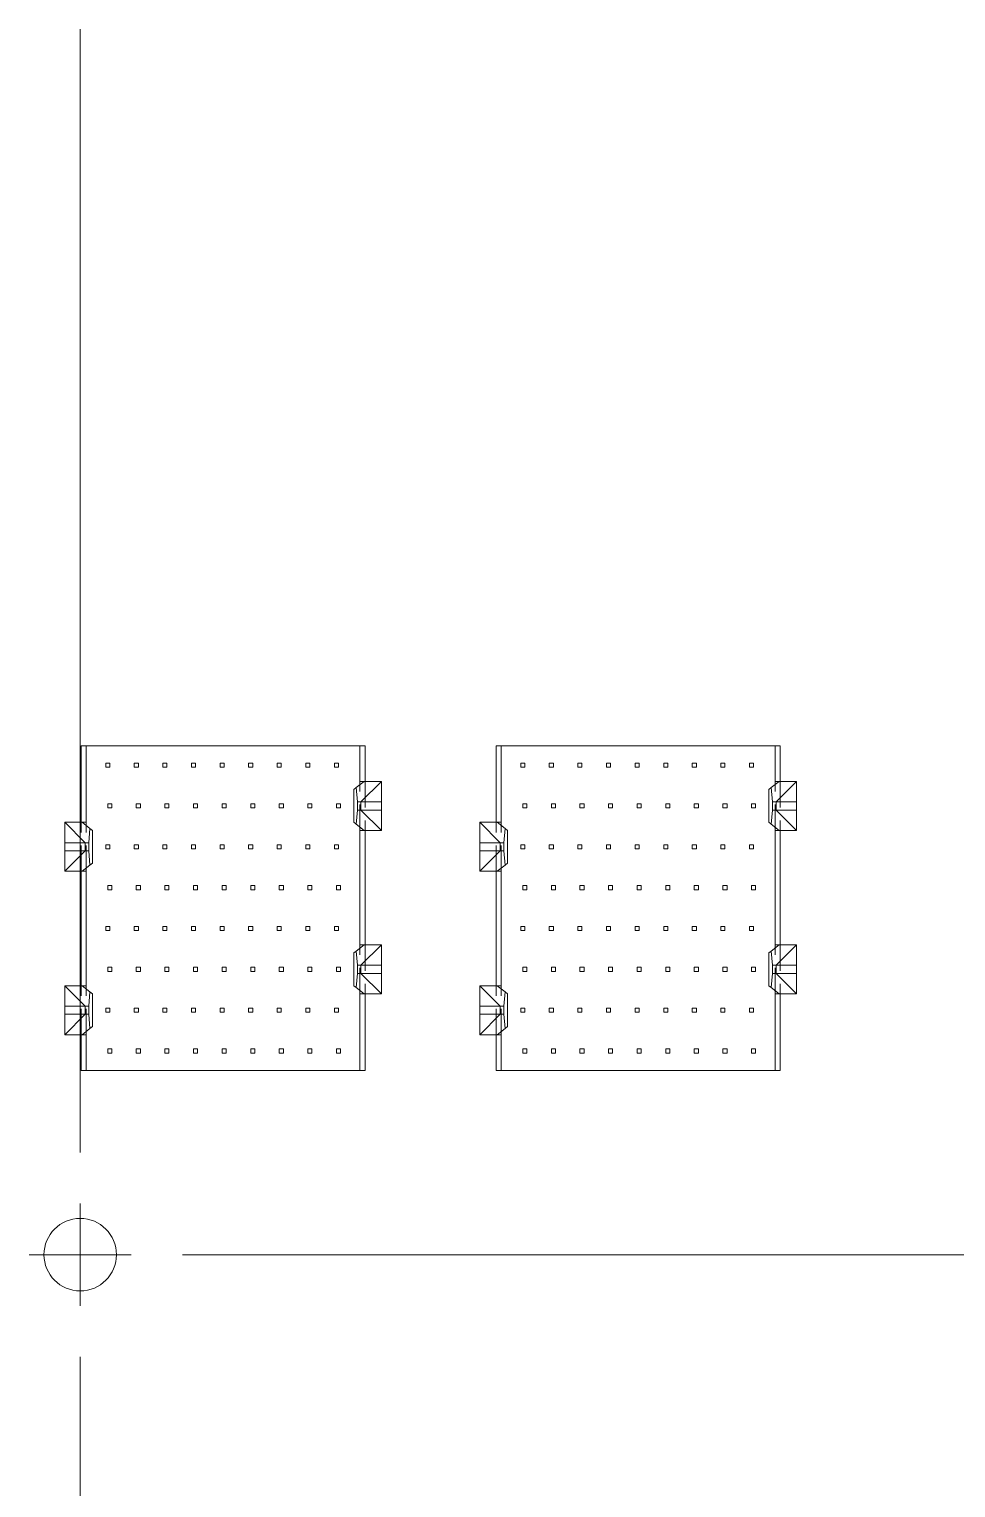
# Model space of a CAD drawing. Header units: millimetres. Extents: x -17 to 589, y 5 to 415.
# Drawn here: x 394.8 to 440.2, y 218 to 289.4 of the extents above; entities that cross this region are included whole.
import ezdxf

# ---------------------------------------------------------------- set-up
doc = ezdxf.new("R2010")
doc.units = ezdxf.units.MM
doc.linetypes.add('HIDDEN', pattern=[1.905, 1.27, -0.635])

# ---------------------------------------------------------------- blocks, each defined once
blk = doc.blocks.new('SW_CENTERMARKSYMBOL_1')
at = {"color": 0, "linetype": 'Continuous', "lineweight": 0}
for p, q in [((209.54, 125), (209.54, 70)), ((209.54, 65), (209.54, 67.5)), ((209.54, 65), (207.04, 65)), ((209.54, 65), (209.54, 62.5)), ((209.54, 65), (212.04, 65)), ((309.31, 65), (214.54, 65)), ((209.54, 60), (209.54, 5))]:
    blk.add_line(p, q, dxfattribs=at)
blk = doc.blocks.new('d')
at = {"color": 5, "lineweight": 15}
blk.add_circle((1006.459, 183.982), 1.775, dxfattribs=at)
at = {"color": 5, "lineweight": 0}
blk.add_blockref('SW_CENTERMARKSYMBOL_1', (796.919, 118.982), dxfattribs=at)

msp = doc.modelspace()

# ---------------------------------------------------------------- linework, layer by layer
at = {"color": 7, "linetype": 'Continuous', "lineweight": 15}
for p, q in [((397.3619, 254.3639), (397.3619, 250.6139)), ((397.6119, 254.3639), (397.3619, 254.3639)), ((397.6119, 254.3639), (397.6119, 250.6139)), ((411.0119, 254.3639), (397.6119, 254.3639)), ((411.0119, 252.6139), (411.0119, 254.3639)), ((411.2619, 254.3639), (411.0119, 254.3639)), ((411.2619, 254.3639), (411.2619, 252.6139)), ((417.6819, 254.3639), (417.6819, 250.6139)), ((417.9319, 254.3639), (417.6819, 254.3639)), ((417.9319, 254.3639), (417.9319, 250.6139)), ((431.3319, 254.3639), (417.9319, 254.3639)), ((431.3319, 252.6139), (431.3319, 254.3639)), ((431.5819, 254.3639), (431.3319, 254.3639)), ((431.5819, 254.3639), (431.5819, 252.6139)), ((410.7119, 252.2139), (410.8311, 252.3092)), ((410.7119, 250.6139), (410.7119, 252.2139)), ((411.2119, 252.6139), (410.8311, 252.3092)), ((410.8311, 252.3092), (410.8919, 251.6139)), ((411.0119, 252.6139), (411.2119, 252.6139)), ((412.0619, 252.6139), (411.0619, 251.6139)), ((411.2119, 252.6139), (412.0619, 252.6139)), ((412.0619, 252.6139), (412.0619, 251.6139)), ((431.0319, 252.2139), (431.1511, 252.3092)), ((431.0319, 250.6139), (431.0319, 252.2139)), ((431.5319, 252.6139), (431.1511, 252.3092)), ((431.1511, 252.3092), (431.2119, 251.6139)), ((431.3319, 252.6139), (431.5319, 252.6139)), ((432.3819, 252.6139), (431.3819, 251.6139)), ((431.5319, 252.6139), (432.3819, 252.6139)), ((432.3819, 252.6139), (432.3819, 251.6139)), ((410.8919, 251.6139), (410.8919, 251.2139)), ((411.0619, 251.6139), (410.8919, 251.6139)), ((411.0619, 251.2139), (411.0619, 251.6139)), ((412.0619, 251.6139), (411.0619, 251.6139)), ((412.0619, 251.6139), (412.0619, 251.2139)), ((431.2119, 251.6139), (431.2119, 251.2139)), ((431.3819, 251.6139), (431.2119, 251.6139)), ((431.3819, 251.2139), (431.3819, 251.6139)), ((432.3819, 251.6139), (431.3819, 251.6139)), ((432.3819, 251.6139), (432.3819, 251.2139)), ((410.8919, 251.2139), (410.8311, 250.5186)), ((410.8919, 251.2139), (411.0619, 251.2139)), ((411.0619, 251.2139), (412.0619, 250.2139)), ((411.0619, 251.2139), (412.0619, 251.2139)), ((412.0619, 251.2139), (412.0619, 250.2139)), ((431.2119, 251.2139), (431.1511, 250.5186)), ((431.2119, 251.2139), (431.3819, 251.2139)), ((431.3819, 251.2139), (432.3819, 250.2139)), ((431.3819, 251.2139), (432.3819, 251.2139)), ((432.3819, 251.2139), (432.3819, 250.2139)), ((397.5619, 249.6139), (396.5619, 250.6139)), ((396.5619, 249.6139), (396.5619, 250.6139)), ((396.5619, 250.6139), (397.4119, 250.6139)), ((397.7928, 250.3092), (397.4119, 250.6139)), ((397.4119, 250.6139), (397.6119, 250.6139)), ((397.7319, 249.6139), (397.7928, 250.3092)), ((397.7928, 250.3092), (397.9119, 250.2139)), ((397.9119, 250.2139), (397.9119, 248.6139)), ((410.8311, 250.5186), (410.7119, 250.6139)), ((410.8311, 250.5186), (411.2119, 250.2139)), ((411.0119, 244.6139), (411.0119, 250.2139)), ((411.2119, 250.2139), (411.0119, 250.2139)), ((412.0619, 250.2139), (411.2119, 250.2139)), ((411.2619, 250.2139), (411.2619, 244.6139)), ((417.8819, 249.6139), (416.8819, 250.6139)), ((416.8819, 249.6139), (416.8819, 250.6139)), ((416.8819, 250.6139), (417.7319, 250.6139)), ((418.1128, 250.3092), (417.7319, 250.6139)), ((417.7319, 250.6139), (417.9319, 250.6139)), ((418.0519, 249.6139), (418.1128, 250.3092)), ((418.1128, 250.3092), (418.2319, 250.2139)), ((418.2319, 250.2139), (418.2319, 248.6139)), ((431.1511, 250.5186), (431.0319, 250.6139)), ((431.1511, 250.5186), (431.5319, 250.2139)), ((431.3319, 244.6139), (431.3319, 250.2139)), ((431.5319, 250.2139), (431.3319, 250.2139)), ((432.3819, 250.2139), (431.5319, 250.2139)), ((431.5819, 250.2139), (431.5819, 244.6139)), ((396.5619, 249.2139), (396.5619, 249.6139)), ((397.5619, 249.6139), (396.5619, 249.6139)), ((397.7319, 249.6139), (397.5619, 249.6139)), ((397.5619, 249.6139), (397.5619, 249.2139)), ((397.7319, 249.2139), (397.7319, 249.6139)), ((416.8819, 249.2139), (416.8819, 249.6139)), ((417.8819, 249.6139), (416.8819, 249.6139)), ((417.8819, 249.6139), (417.8819, 249.2139)), ((418.0519, 249.6139), (417.8819, 249.6139)), ((418.0519, 249.2139), (418.0519, 249.6139)), ((396.5619, 248.2139), (397.5619, 249.2139)), ((396.5619, 249.2139), (397.5619, 249.2139)), ((396.5619, 248.2139), (396.5619, 249.2139)), ((397.5619, 249.2139), (397.7319, 249.2139)), ((397.7928, 248.5186), (397.7319, 249.2139)), ((397.9119, 248.6139), (397.7928, 248.5186)), ((416.8819, 248.2139), (416.8819, 249.2139)), ((416.8819, 248.2139), (417.8819, 249.2139)), ((416.8819, 249.2139), (417.8819, 249.2139)), ((417.8819, 249.2139), (418.0519, 249.2139)), ((418.1128, 248.5186), (418.0519, 249.2139)), ((418.2319, 248.6139), (418.1128, 248.5186)), ((397.4119, 248.2139), (396.5619, 248.2139)), ((397.3619, 242.6139), (397.3619, 248.2139)), ((397.7928, 248.5186), (397.4119, 248.2139)), ((397.6119, 248.2139), (397.4119, 248.2139)), ((397.6119, 248.2139), (397.6119, 242.6139)), ((417.7319, 248.2139), (416.8819, 248.2139)), ((417.6819, 242.6139), (417.6819, 248.2139)), ((418.1128, 248.5186), (417.7319, 248.2139)), ((417.9319, 248.2139), (417.7319, 248.2139)), ((417.9319, 248.2139), (417.9319, 242.6139)), ((410.7119, 244.2139), (410.8311, 244.3092)), ((411.2119, 244.6139), (410.8311, 244.3092)), ((410.8311, 244.3092), (410.8919, 243.6139)), ((411.0119, 244.6139), (411.2119, 244.6139)), ((412.0619, 244.6139), (411.0619, 243.6139)), ((411.2119, 244.6139), (412.0619, 244.6139)), ((412.0619, 244.6139), (412.0619, 243.6139)), ((431.0319, 244.2139), (431.1511, 244.3092)), ((431.5319, 244.6139), (431.1511, 244.3092)), ((431.1511, 244.3092), (431.2119, 243.6139)), ((431.3319, 244.6139), (431.5319, 244.6139)), ((432.3819, 244.6139), (431.3819, 243.6139)), ((431.5319, 244.6139), (432.3819, 244.6139)), ((432.3819, 244.6139), (432.3819, 243.6139)), ((410.7119, 242.6139), (410.7119, 244.2139)), ((410.8919, 243.6139), (410.8919, 243.2139)), ((411.0619, 243.6139), (410.8919, 243.6139)), ((411.0619, 243.2139), (411.0619, 243.6139)), ((412.0619, 243.6139), (411.0619, 243.6139)), ((412.0619, 243.6139), (412.0619, 243.2139)), ((431.0319, 242.6139), (431.0319, 244.2139)), ((431.3819, 243.6139), (431.2119, 243.6139)), ((431.2119, 243.6139), (431.2119, 243.2139)), ((431.3819, 243.2139), (431.3819, 243.6139)), ((432.3819, 243.6139), (431.3819, 243.6139)), ((432.3819, 243.6139), (432.3819, 243.2139)), ((410.8919, 243.2139), (410.8311, 242.5186)), ((410.8919, 243.2139), (411.0619, 243.2139)), ((411.0619, 243.2139), (412.0619, 243.2139)), ((411.0619, 243.2139), (412.0619, 242.2139)), ((412.0619, 243.2139), (412.0619, 242.2139)), ((431.2119, 243.2139), (431.1511, 242.5186)), ((431.2119, 243.2139), (431.3819, 243.2139)), ((431.3819, 243.2139), (432.3819, 243.2139)), ((431.3819, 243.2139), (432.3819, 242.2139)), ((432.3819, 243.2139), (432.3819, 242.2139)), ((396.5619, 242.6139), (397.4119, 242.6139)), ((397.5619, 241.6139), (396.5619, 242.6139)), ((396.5619, 241.6139), (396.5619, 242.6139)), ((397.4119, 242.6139), (397.7928, 242.3092)), ((397.4119, 242.6139), (397.6119, 242.6139)), ((397.7319, 241.6139), (397.7928, 242.3092)), ((397.7928, 242.3092), (397.9119, 242.2139)), ((397.9119, 242.2139), (397.9119, 240.6139)), ((410.8311, 242.5186), (410.7119, 242.6139)), ((411.2119, 242.2139), (410.8311, 242.5186)), ((411.0119, 238.4639), (411.0119, 242.2139)), ((411.2119, 242.2139), (411.0119, 242.2139)), ((412.0619, 242.2139), (411.2119, 242.2139)), ((411.2619, 242.2139), (411.2619, 238.4639)), ((416.8819, 242.6139), (417.7319, 242.6139)), ((417.8819, 241.6139), (416.8819, 242.6139)), ((416.8819, 241.6139), (416.8819, 242.6139)), ((417.7319, 242.6139), (418.1128, 242.3092)), ((417.7319, 242.6139), (417.9319, 242.6139)), ((418.0519, 241.6139), (418.1128, 242.3092)), ((418.1128, 242.3092), (418.2319, 242.2139)), ((418.2319, 242.2139), (418.2319, 240.6139)), ((431.1511, 242.5186), (431.0319, 242.6139)), ((431.5319, 242.2139), (431.1511, 242.5186)), ((431.3319, 238.4639), (431.3319, 242.2139)), ((431.5319, 242.2139), (431.3319, 242.2139)), ((432.3819, 242.2139), (431.5319, 242.2139)), ((431.5819, 242.2139), (431.5819, 238.4639)), ((396.5619, 241.2139), (396.5619, 241.6139)), ((397.5619, 241.6139), (396.5619, 241.6139)), ((397.7319, 241.6139), (397.5619, 241.6139)), ((397.5619, 241.6139), (397.5619, 241.2139)), ((397.7319, 241.2139), (397.7319, 241.6139)), ((416.8819, 241.2139), (416.8819, 241.6139)), ((417.8819, 241.6139), (416.8819, 241.6139)), ((418.0519, 241.6139), (417.8819, 241.6139)), ((417.8819, 241.6139), (417.8819, 241.2139)), ((418.0519, 241.2139), (418.0519, 241.6139)), ((396.5619, 240.2139), (397.5619, 241.2139)), ((396.5619, 241.2139), (397.5619, 241.2139)), ((396.5619, 240.2139), (396.5619, 241.2139)), ((397.5619, 241.2139), (397.7319, 241.2139)), ((397.7928, 240.5186), (397.7319, 241.2139)), ((416.8819, 240.2139), (417.8819, 241.2139)), ((416.8819, 241.2139), (417.8819, 241.2139)), ((416.8819, 240.2139), (416.8819, 241.2139)), ((417.8819, 241.2139), (418.0519, 241.2139)), ((418.1128, 240.5186), (418.0519, 241.2139)), ((397.4119, 240.2139), (396.5619, 240.2139)), ((397.3619, 238.4639), (397.3619, 240.2139)), ((397.4119, 240.2139), (397.7928, 240.5186)), ((397.6119, 240.2139), (397.4119, 240.2139)), ((397.6119, 240.2139), (397.6119, 238.4639)), ((397.9119, 240.6139), (397.7928, 240.5186)), ((417.7319, 240.2139), (416.8819, 240.2139)), ((417.6819, 238.4639), (417.6819, 240.2139)), ((417.7319, 240.2139), (418.1128, 240.5186)), ((417.9319, 240.2139), (417.7319, 240.2139)), ((417.9319, 240.2139), (417.9319, 238.4639)), ((418.2319, 240.6139), (418.1128, 240.5186)), ((397.3619, 238.4639), (397.6119, 238.4639)), ((397.6119, 238.4639), (411.0119, 238.4639)), ((411.2619, 238.4639), (411.0119, 238.4639)), ((417.6819, 238.4639), (417.9319, 238.4639)), ((417.9319, 238.4639), (431.3319, 238.4639)), ((431.5819, 238.4639), (431.3319, 238.4639))]:
    msp.add_line(p, q, dxfattribs=at)
at = {"color": 7, "linetype": 'HIDDEN', "lineweight": 0}
for p, q in [((398.5619, 253.5139), (398.7619, 253.5139)), ((398.5619, 253.5139), (398.5619, 253.3139)), ((398.7619, 253.3139), (398.5619, 253.3139)), ((398.7619, 253.5139), (398.7619, 253.3139)), ((399.9619, 253.5139), (400.1619, 253.5139)), ((399.9619, 253.5139), (399.9619, 253.3139)), ((400.1619, 253.3139), (399.9619, 253.3139)), ((400.1619, 253.5139), (400.1619, 253.3139)), ((401.3619, 253.5139), (401.5619, 253.5139)), ((401.3619, 253.5139), (401.3619, 253.3139)), ((401.5619, 253.3139), (401.3619, 253.3139)), ((401.5619, 253.5139), (401.5619, 253.3139)), ((402.7619, 253.5139), (402.9619, 253.5139)), ((402.7619, 253.5139), (402.7619, 253.3139)), ((402.9619, 253.3139), (402.7619, 253.3139)), ((402.9619, 253.5139), (402.9619, 253.3139)), ((404.1619, 253.5139), (404.3619, 253.5139)), ((404.1619, 253.5139), (404.1619, 253.3139)), ((404.3619, 253.3139), (404.1619, 253.3139)), ((404.3619, 253.5139), (404.3619, 253.3139)), ((405.5619, 253.5139), (405.5619, 253.3139)), ((405.5619, 253.5139), (405.7619, 253.5139)), ((405.7619, 253.3139), (405.5619, 253.3139)), ((405.7619, 253.5139), (405.7619, 253.3139)), ((406.9619, 253.5139), (407.1619, 253.5139)), ((406.9619, 253.5139), (406.9619, 253.3139)), ((407.1619, 253.3139), (406.9619, 253.3139)), ((407.1619, 253.5139), (407.1619, 253.3139)), ((408.3619, 253.5139), (408.5619, 253.5139)), ((408.3619, 253.5139), (408.3619, 253.3139)), ((408.5619, 253.3139), (408.3619, 253.3139)), ((408.5619, 253.5139), (408.5619, 253.3139)), ((409.7619, 253.5139), (409.9619, 253.5139)), ((409.7619, 253.5139), (409.7619, 253.3139)), ((409.9619, 253.3139), (409.7619, 253.3139)), ((409.9619, 253.5139), (409.9619, 253.3139)), ((418.8819, 253.5139), (418.8819, 253.3139)), ((418.8819, 253.5139), (419.0819, 253.5139)), ((419.0819, 253.3139), (418.8819, 253.3139)), ((419.0819, 253.5139), (419.0819, 253.3139)), ((420.2819, 253.5139), (420.2819, 253.3139)), ((420.2819, 253.5139), (420.4819, 253.5139)), ((420.4819, 253.3139), (420.2819, 253.3139)), ((420.4819, 253.5139), (420.4819, 253.3139)), ((421.6819, 253.5139), (421.8819, 253.5139)), ((421.6819, 253.5139), (421.6819, 253.3139)), ((421.8819, 253.3139), (421.6819, 253.3139)), ((421.8819, 253.5139), (421.8819, 253.3139)), ((423.0819, 253.5139), (423.0819, 253.3139)), ((423.0819, 253.5139), (423.2819, 253.5139)), ((423.2819, 253.3139), (423.0819, 253.3139)), ((423.2819, 253.5139), (423.2819, 253.3139)), ((424.4819, 253.5139), (424.4819, 253.3139)), ((424.4819, 253.5139), (424.6819, 253.5139)), ((424.6819, 253.3139), (424.4819, 253.3139)), ((424.6819, 253.5139), (424.6819, 253.3139)), ((425.8819, 253.5139), (426.0819, 253.5139)), ((425.8819, 253.5139), (425.8819, 253.3139)), ((426.0819, 253.3139), (425.8819, 253.3139)), ((426.0819, 253.5139), (426.0819, 253.3139)), ((427.2819, 253.5139), (427.4819, 253.5139)), ((427.2819, 253.5139), (427.2819, 253.3139)), ((427.4819, 253.3139), (427.2819, 253.3139)), ((427.4819, 253.5139), (427.4819, 253.3139)), ((428.6819, 253.5139), (428.6819, 253.3139)), ((428.6819, 253.5139), (428.8819, 253.5139)), ((428.8819, 253.3139), (428.6819, 253.3139)), ((428.8819, 253.5139), (428.8819, 253.3139)), ((430.0819, 253.5139), (430.2819, 253.5139)), ((430.0819, 253.5139), (430.0819, 253.3139)), ((430.2819, 253.3139), (430.0819, 253.3139)), ((430.2819, 253.5139), (430.2819, 253.3139)), ((411.0119, 250.2139), (411.0119, 252.6139)), ((411.2619, 252.6139), (411.2619, 250.2139)), ((431.3319, 250.2139), (431.3319, 252.6139)), ((431.5819, 252.6139), (431.5819, 250.2139)), ((398.6619, 251.3139), (398.6619, 251.5139)), ((398.6619, 251.5139), (398.8619, 251.5139)), ((398.8619, 251.5139), (398.8619, 251.3139)), ((400.0619, 251.3139), (400.0619, 251.5139)), ((400.0619, 251.5139), (400.2619, 251.5139)), ((400.2619, 251.5139), (400.2619, 251.3139)), ((401.4619, 251.3139), (401.4619, 251.5139)), ((401.4619, 251.5139), (401.6619, 251.5139)), ((401.6619, 251.5139), (401.6619, 251.3139)), ((402.8619, 251.3139), (402.8619, 251.5139)), ((402.8619, 251.5139), (403.0619, 251.5139)), ((403.0619, 251.5139), (403.0619, 251.3139)), ((404.2619, 251.3139), (404.2619, 251.5139)), ((404.2619, 251.5139), (404.4619, 251.5139)), ((404.4619, 251.5139), (404.4619, 251.3139)), ((405.6619, 251.3139), (405.6619, 251.5139)), ((405.6619, 251.5139), (405.8619, 251.5139)), ((405.8619, 251.5139), (405.8619, 251.3139)), ((407.0619, 251.3139), (407.0619, 251.5139)), ((407.0619, 251.5139), (407.2619, 251.5139)), ((407.2619, 251.5139), (407.2619, 251.3139)), ((408.4619, 251.3139), (408.4619, 251.5139)), ((408.4619, 251.5139), (408.6619, 251.5139)), ((408.6619, 251.5139), (408.6619, 251.3139)), ((409.8619, 251.3139), (409.8619, 251.5139)), ((409.8619, 251.5139), (410.0619, 251.5139)), ((410.0619, 251.5139), (410.0619, 251.3139)), ((418.9819, 251.5139), (419.1819, 251.5139)), ((418.9819, 251.3139), (418.9819, 251.5139)), ((419.1819, 251.5139), (419.1819, 251.3139)), ((420.3819, 251.5139), (420.5819, 251.5139)), ((420.3819, 251.3139), (420.3819, 251.5139)), ((420.5819, 251.5139), (420.5819, 251.3139)), ((421.7819, 251.5139), (421.9819, 251.5139)), ((421.7819, 251.3139), (421.7819, 251.5139)), ((421.9819, 251.5139), (421.9819, 251.3139)), ((423.1819, 251.3139), (423.1819, 251.5139)), ((423.1819, 251.5139), (423.3819, 251.5139)), ((423.3819, 251.5139), (423.3819, 251.3139)), ((424.5819, 251.3139), (424.5819, 251.5139)), ((424.5819, 251.5139), (424.7819, 251.5139)), ((424.7819, 251.5139), (424.7819, 251.3139)), ((425.9819, 251.3139), (425.9819, 251.5139)), ((425.9819, 251.5139), (426.1819, 251.5139)), ((426.1819, 251.5139), (426.1819, 251.3139)), ((427.3819, 251.5139), (427.5819, 251.5139)), ((427.3819, 251.3139), (427.3819, 251.5139)), ((427.5819, 251.5139), (427.5819, 251.3139)), ((428.7819, 251.3139), (428.7819, 251.5139)), ((428.7819, 251.5139), (428.9819, 251.5139)), ((428.9819, 251.5139), (428.9819, 251.3139)), ((430.1819, 251.3139), (430.1819, 251.5139)), ((430.1819, 251.5139), (430.3819, 251.5139)), ((430.3819, 251.5139), (430.3819, 251.3139)), ((398.6619, 251.3139), (398.8619, 251.3139)), ((400.0619, 251.3139), (400.2619, 251.3139)), ((401.4619, 251.3139), (401.6619, 251.3139)), ((402.8619, 251.3139), (403.0619, 251.3139)), ((404.2619, 251.3139), (404.4619, 251.3139)), ((405.6619, 251.3139), (405.8619, 251.3139)), ((407.0619, 251.3139), (407.2619, 251.3139)), ((408.4619, 251.3139), (408.6619, 251.3139)), ((409.8619, 251.3139), (410.0619, 251.3139)), ((418.9819, 251.3139), (419.1819, 251.3139)), ((420.3819, 251.3139), (420.5819, 251.3139)), ((421.7819, 251.3139), (421.9819, 251.3139)), ((423.1819, 251.3139), (423.3819, 251.3139)), ((424.5819, 251.3139), (424.7819, 251.3139)), ((425.9819, 251.3139), (426.1819, 251.3139)), ((427.3819, 251.3139), (427.5819, 251.3139)), ((428.7819, 251.3139), (428.9819, 251.3139)), ((430.1819, 251.3139), (430.3819, 251.3139)), ((397.3619, 248.2139), (397.3619, 250.6139)), ((397.6119, 248.2139), (397.6119, 250.6139)), ((417.6819, 248.2139), (417.6819, 250.6139)), ((417.9319, 248.2139), (417.9319, 250.6139)), ((398.5619, 249.5139), (398.7619, 249.5139)), ((398.5619, 249.5139), (398.5619, 249.3139)), ((398.7619, 249.3139), (398.5619, 249.3139)), ((398.7619, 249.5139), (398.7619, 249.3139)), ((399.9619, 249.5139), (400.1619, 249.5139)), ((399.9619, 249.5139), (399.9619, 249.3139)), ((400.1619, 249.3139), (399.9619, 249.3139)), ((400.1619, 249.5139), (400.1619, 249.3139)), ((401.3619, 249.5139), (401.5619, 249.5139)), ((401.3619, 249.5139), (401.3619, 249.3139)), ((401.5619, 249.3139), (401.3619, 249.3139)), ((401.5619, 249.5139), (401.5619, 249.3139)), ((402.7619, 249.5139), (402.9619, 249.5139)), ((402.7619, 249.5139), (402.7619, 249.3139)), ((402.9619, 249.3139), (402.7619, 249.3139)), ((402.9619, 249.5139), (402.9619, 249.3139)), ((404.1619, 249.5139), (404.3619, 249.5139)), ((404.1619, 249.5139), (404.1619, 249.3139)), ((404.3619, 249.3139), (404.1619, 249.3139)), ((404.3619, 249.5139), (404.3619, 249.3139)), ((405.5619, 249.5139), (405.7619, 249.5139)), ((405.5619, 249.5139), (405.5619, 249.3139)), ((405.7619, 249.3139), (405.5619, 249.3139)), ((405.7619, 249.5139), (405.7619, 249.3139)), ((406.9619, 249.5139), (407.1619, 249.5139)), ((406.9619, 249.5139), (406.9619, 249.3139)), ((407.1619, 249.3139), (406.9619, 249.3139)), ((407.1619, 249.5139), (407.1619, 249.3139)), ((408.3619, 249.5139), (408.5619, 249.5139)), ((408.3619, 249.5139), (408.3619, 249.3139)), ((408.5619, 249.3139), (408.3619, 249.3139)), ((408.5619, 249.5139), (408.5619, 249.3139)), ((409.7619, 249.5139), (409.9619, 249.5139)), ((409.7619, 249.5139), (409.7619, 249.3139)), ((409.9619, 249.3139), (409.7619, 249.3139)), ((409.9619, 249.5139), (409.9619, 249.3139)), ((418.8819, 249.5139), (419.0819, 249.5139)), ((418.8819, 249.5139), (418.8819, 249.3139)), ((419.0819, 249.3139), (418.8819, 249.3139)), ((419.0819, 249.5139), (419.0819, 249.3139)), ((420.2819, 249.5139), (420.4819, 249.5139)), ((420.2819, 249.5139), (420.2819, 249.3139)), ((420.4819, 249.3139), (420.2819, 249.3139)), ((420.4819, 249.5139), (420.4819, 249.3139)), ((421.6819, 249.5139), (421.8819, 249.5139)), ((421.6819, 249.5139), (421.6819, 249.3139)), ((421.8819, 249.3139), (421.6819, 249.3139)), ((421.8819, 249.5139), (421.8819, 249.3139)), ((423.0819, 249.5139), (423.2819, 249.5139)), ((423.0819, 249.5139), (423.0819, 249.3139)), ((423.2819, 249.3139), (423.0819, 249.3139)), ((423.2819, 249.5139), (423.2819, 249.3139)), ((424.4819, 249.5139), (424.6819, 249.5139)), ((424.4819, 249.5139), (424.4819, 249.3139)), ((424.6819, 249.3139), (424.4819, 249.3139)), ((424.6819, 249.5139), (424.6819, 249.3139)), ((425.8819, 249.5139), (426.0819, 249.5139)), ((425.8819, 249.5139), (425.8819, 249.3139)), ((426.0819, 249.3139), (425.8819, 249.3139)), ((426.0819, 249.5139), (426.0819, 249.3139)), ((427.2819, 249.5139), (427.4819, 249.5139)), ((427.2819, 249.5139), (427.2819, 249.3139)), ((427.4819, 249.3139), (427.2819, 249.3139)), ((427.4819, 249.5139), (427.4819, 249.3139)), ((428.6819, 249.5139), (428.8819, 249.5139)), ((428.6819, 249.5139), (428.6819, 249.3139)), ((428.8819, 249.3139), (428.6819, 249.3139)), ((428.8819, 249.5139), (428.8819, 249.3139)), ((430.0819, 249.5139), (430.0819, 249.3139)), ((430.0819, 249.5139), (430.2819, 249.5139)), ((430.2819, 249.3139), (430.0819, 249.3139)), ((430.2819, 249.5139), (430.2819, 249.3139)), ((398.6619, 247.5139), (398.8619, 247.5139)), ((398.6619, 247.3139), (398.6619, 247.5139)), ((398.6619, 247.3139), (398.8619, 247.3139)), ((398.8619, 247.5139), (398.8619, 247.3139)), ((400.0619, 247.3139), (400.0619, 247.5139)), ((400.0619, 247.5139), (400.2619, 247.5139)), ((400.0619, 247.3139), (400.2619, 247.3139)), ((400.2619, 247.5139), (400.2619, 247.3139)), ((401.4619, 247.3139), (401.4619, 247.5139)), ((401.4619, 247.5139), (401.6619, 247.5139)), ((401.4619, 247.3139), (401.6619, 247.3139)), ((401.6619, 247.5139), (401.6619, 247.3139)), ((402.8619, 247.3139), (402.8619, 247.5139)), ((402.8619, 247.5139), (403.0619, 247.5139)), ((402.8619, 247.3139), (403.0619, 247.3139)), ((403.0619, 247.5139), (403.0619, 247.3139)), ((404.2619, 247.5139), (404.4619, 247.5139)), ((404.2619, 247.3139), (404.2619, 247.5139)), ((404.2619, 247.3139), (404.4619, 247.3139)), ((404.4619, 247.5139), (404.4619, 247.3139)), ((405.6619, 247.3139), (405.6619, 247.5139)), ((405.6619, 247.5139), (405.8619, 247.5139)), ((405.6619, 247.3139), (405.8619, 247.3139)), ((405.8619, 247.5139), (405.8619, 247.3139)), ((407.0619, 247.5139), (407.2619, 247.5139)), ((407.0619, 247.3139), (407.0619, 247.5139)), ((407.0619, 247.3139), (407.2619, 247.3139)), ((407.2619, 247.5139), (407.2619, 247.3139)), ((408.4619, 247.5139), (408.6619, 247.5139)), ((408.4619, 247.3139), (408.4619, 247.5139)), ((408.4619, 247.3139), (408.6619, 247.3139)), ((408.6619, 247.5139), (408.6619, 247.3139)), ((409.8619, 247.3139), (409.8619, 247.5139)), ((409.8619, 247.5139), (410.0619, 247.5139)), ((409.8619, 247.3139), (410.0619, 247.3139)), ((410.0619, 247.5139), (410.0619, 247.3139)), ((418.9819, 247.5139), (419.1819, 247.5139)), ((418.9819, 247.3139), (418.9819, 247.5139)), ((418.9819, 247.3139), (419.1819, 247.3139)), ((419.1819, 247.5139), (419.1819, 247.3139)), ((420.3819, 247.5139), (420.5819, 247.5139)), ((420.3819, 247.3139), (420.3819, 247.5139)), ((420.3819, 247.3139), (420.5819, 247.3139)), ((420.5819, 247.5139), (420.5819, 247.3139)), ((421.7819, 247.5139), (421.9819, 247.5139)), ((421.7819, 247.3139), (421.7819, 247.5139)), ((421.7819, 247.3139), (421.9819, 247.3139)), ((421.9819, 247.5139), (421.9819, 247.3139)), ((423.1819, 247.5139), (423.3819, 247.5139)), ((423.1819, 247.3139), (423.1819, 247.5139)), ((423.1819, 247.3139), (423.3819, 247.3139)), ((423.3819, 247.5139), (423.3819, 247.3139)), ((424.5819, 247.3139), (424.5819, 247.5139)), ((424.5819, 247.5139), (424.7819, 247.5139)), ((424.5819, 247.3139), (424.7819, 247.3139)), ((424.7819, 247.5139), (424.7819, 247.3139)), ((425.9819, 247.5139), (426.1819, 247.5139)), ((425.9819, 247.3139), (425.9819, 247.5139)), ((425.9819, 247.3139), (426.1819, 247.3139)), ((426.1819, 247.5139), (426.1819, 247.3139)), ((427.3819, 247.5139), (427.5819, 247.5139)), ((427.3819, 247.3139), (427.3819, 247.5139)), ((427.3819, 247.3139), (427.5819, 247.3139)), ((427.5819, 247.5139), (427.5819, 247.3139)), ((428.7819, 247.5139), (428.9819, 247.5139)), ((428.7819, 247.3139), (428.7819, 247.5139)), ((428.7819, 247.3139), (428.9819, 247.3139)), ((428.9819, 247.5139), (428.9819, 247.3139)), ((430.1819, 247.3139), (430.1819, 247.5139)), ((430.1819, 247.5139), (430.3819, 247.5139)), ((430.1819, 247.3139), (430.3819, 247.3139)), ((430.3819, 247.5139), (430.3819, 247.3139)), ((398.5619, 245.5139), (398.5619, 245.3139)), ((398.5619, 245.5139), (398.7619, 245.5139)), ((398.7619, 245.3139), (398.5619, 245.3139)), ((398.7619, 245.5139), (398.7619, 245.3139)), ((399.9619, 245.5139), (400.1619, 245.5139)), ((399.9619, 245.5139), (399.9619, 245.3139)), ((400.1619, 245.3139), (399.9619, 245.3139)), ((400.1619, 245.5139), (400.1619, 245.3139)), ((401.3619, 245.5139), (401.3619, 245.3139)), ((401.3619, 245.5139), (401.5619, 245.5139)), ((401.5619, 245.3139), (401.3619, 245.3139)), ((401.5619, 245.5139), (401.5619, 245.3139)), ((402.7619, 245.5139), (402.7619, 245.3139)), ((402.7619, 245.5139), (402.9619, 245.5139)), ((402.9619, 245.3139), (402.7619, 245.3139)), ((402.9619, 245.5139), (402.9619, 245.3139)), ((404.1619, 245.5139), (404.1619, 245.3139)), ((404.1619, 245.5139), (404.3619, 245.5139)), ((404.3619, 245.3139), (404.1619, 245.3139)), ((404.3619, 245.5139), (404.3619, 245.3139)), ((405.5619, 245.5139), (405.7619, 245.5139)), ((405.5619, 245.5139), (405.5619, 245.3139)), ((405.7619, 245.3139), (405.5619, 245.3139)), ((405.7619, 245.5139), (405.7619, 245.3139)), ((406.9619, 245.5139), (407.1619, 245.5139)), ((406.9619, 245.5139), (406.9619, 245.3139)), ((407.1619, 245.3139), (406.9619, 245.3139)), ((407.1619, 245.5139), (407.1619, 245.3139)), ((408.3619, 245.5139), (408.5619, 245.5139)), ((408.3619, 245.5139), (408.3619, 245.3139)), ((408.5619, 245.3139), (408.3619, 245.3139)), ((408.5619, 245.5139), (408.5619, 245.3139)), ((409.7619, 245.5139), (409.7619, 245.3139)), ((409.7619, 245.5139), (409.9619, 245.5139)), ((409.9619, 245.3139), (409.7619, 245.3139)), ((409.9619, 245.5139), (409.9619, 245.3139)), ((418.8819, 245.5139), (418.8819, 245.3139)), ((418.8819, 245.5139), (419.0819, 245.5139)), ((419.0819, 245.3139), (418.8819, 245.3139)), ((419.0819, 245.5139), (419.0819, 245.3139)), ((420.2819, 245.5139), (420.4819, 245.5139)), ((420.2819, 245.5139), (420.2819, 245.3139)), ((420.4819, 245.3139), (420.2819, 245.3139)), ((420.4819, 245.5139), (420.4819, 245.3139)), ((421.6819, 245.5139), (421.6819, 245.3139)), ((421.6819, 245.5139), (421.8819, 245.5139)), ((421.8819, 245.3139), (421.6819, 245.3139)), ((421.8819, 245.5139), (421.8819, 245.3139)), ((423.0819, 245.5139), (423.0819, 245.3139)), ((423.0819, 245.5139), (423.2819, 245.5139)), ((423.2819, 245.3139), (423.0819, 245.3139)), ((423.2819, 245.5139), (423.2819, 245.3139)), ((424.4819, 245.5139), (424.4819, 245.3139)), ((424.4819, 245.5139), (424.6819, 245.5139)), ((424.6819, 245.3139), (424.4819, 245.3139)), ((424.6819, 245.5139), (424.6819, 245.3139)), ((425.8819, 245.5139), (425.8819, 245.3139)), ((425.8819, 245.5139), (426.0819, 245.5139)), ((426.0819, 245.3139), (425.8819, 245.3139)), ((426.0819, 245.5139), (426.0819, 245.3139)), ((427.2819, 245.5139), (427.2819, 245.3139)), ((427.2819, 245.5139), (427.4819, 245.5139)), ((427.4819, 245.3139), (427.2819, 245.3139)), ((427.4819, 245.5139), (427.4819, 245.3139)), ((428.6819, 245.5139), (428.6819, 245.3139)), ((428.6819, 245.5139), (428.8819, 245.5139)), ((428.8819, 245.3139), (428.6819, 245.3139)), ((428.8819, 245.5139), (428.8819, 245.3139)), ((430.0819, 245.5139), (430.0819, 245.3139)), ((430.0819, 245.5139), (430.2819, 245.5139)), ((430.2819, 245.3139), (430.0819, 245.3139)), ((430.2819, 245.5139), (430.2819, 245.3139)), ((411.0119, 242.2139), (411.0119, 244.6139)), ((411.2619, 244.6139), (411.2619, 242.2139)), ((431.3319, 242.2139), (431.3319, 244.6139)), ((431.5819, 244.6139), (431.5819, 242.2139)), ((398.6619, 243.5139), (398.8619, 243.5139)), ((398.6619, 243.3139), (398.6619, 243.5139)), ((398.6619, 243.3139), (398.8619, 243.3139)), ((398.8619, 243.5139), (398.8619, 243.3139)), ((400.0619, 243.3139), (400.0619, 243.5139)), ((400.0619, 243.5139), (400.2619, 243.5139)), ((400.0619, 243.3139), (400.2619, 243.3139)), ((400.2619, 243.5139), (400.2619, 243.3139)), ((401.4619, 243.3139), (401.4619, 243.5139)), ((401.4619, 243.5139), (401.6619, 243.5139)), ((401.4619, 243.3139), (401.6619, 243.3139)), ((401.6619, 243.5139), (401.6619, 243.3139)), ((402.8619, 243.3139), (402.8619, 243.5139)), ((402.8619, 243.5139), (403.0619, 243.5139)), ((402.8619, 243.3139), (403.0619, 243.3139)), ((403.0619, 243.5139), (403.0619, 243.3139)), ((404.2619, 243.5139), (404.4619, 243.5139)), ((404.2619, 243.3139), (404.2619, 243.5139)), ((404.2619, 243.3139), (404.4619, 243.3139)), ((404.4619, 243.5139), (404.4619, 243.3139)), ((405.6619, 243.3139), (405.6619, 243.5139)), ((405.6619, 243.5139), (405.8619, 243.5139)), ((405.6619, 243.3139), (405.8619, 243.3139)), ((405.8619, 243.5139), (405.8619, 243.3139)), ((407.0619, 243.3139), (407.0619, 243.5139)), ((407.0619, 243.5139), (407.2619, 243.5139)), ((407.0619, 243.3139), (407.2619, 243.3139)), ((407.2619, 243.5139), (407.2619, 243.3139)), ((408.4619, 243.5139), (408.6619, 243.5139)), ((408.4619, 243.3139), (408.4619, 243.5139)), ((408.4619, 243.3139), (408.6619, 243.3139)), ((408.6619, 243.5139), (408.6619, 243.3139)), ((409.8619, 243.5139), (410.0619, 243.5139)), ((409.8619, 243.3139), (409.8619, 243.5139)), ((409.8619, 243.3139), (410.0619, 243.3139)), ((410.0619, 243.5139), (410.0619, 243.3139)), ((418.9819, 243.3139), (418.9819, 243.5139)), ((418.9819, 243.5139), (419.1819, 243.5139)), ((418.9819, 243.3139), (419.1819, 243.3139)), ((419.1819, 243.5139), (419.1819, 243.3139)), ((420.3819, 243.5139), (420.5819, 243.5139)), ((420.3819, 243.3139), (420.3819, 243.5139)), ((420.3819, 243.3139), (420.5819, 243.3139)), ((420.5819, 243.5139), (420.5819, 243.3139)), ((421.7819, 243.3139), (421.7819, 243.5139)), ((421.7819, 243.5139), (421.9819, 243.5139)), ((421.7819, 243.3139), (421.9819, 243.3139)), ((421.9819, 243.5139), (421.9819, 243.3139)), ((423.1819, 243.5139), (423.3819, 243.5139)), ((423.1819, 243.3139), (423.1819, 243.5139)), ((423.1819, 243.3139), (423.3819, 243.3139)), ((423.3819, 243.5139), (423.3819, 243.3139)), ((424.5819, 243.5139), (424.7819, 243.5139)), ((424.5819, 243.3139), (424.5819, 243.5139)), ((424.5819, 243.3139), (424.7819, 243.3139)), ((424.7819, 243.5139), (424.7819, 243.3139)), ((425.9819, 243.5139), (426.1819, 243.5139)), ((425.9819, 243.3139), (425.9819, 243.5139)), ((425.9819, 243.3139), (426.1819, 243.3139)), ((426.1819, 243.5139), (426.1819, 243.3139)), ((427.3819, 243.5139), (427.5819, 243.5139)), ((427.3819, 243.3139), (427.3819, 243.5139)), ((427.3819, 243.3139), (427.5819, 243.3139)), ((427.5819, 243.5139), (427.5819, 243.3139)), ((428.7819, 243.3139), (428.7819, 243.5139)), ((428.7819, 243.5139), (428.9819, 243.5139)), ((428.7819, 243.3139), (428.9819, 243.3139)), ((428.9819, 243.5139), (428.9819, 243.3139)), ((430.1819, 243.3139), (430.1819, 243.5139)), ((430.1819, 243.5139), (430.3819, 243.5139)), ((430.1819, 243.3139), (430.3819, 243.3139)), ((430.3819, 243.5139), (430.3819, 243.3139)), ((397.3619, 240.2139), (397.3619, 242.6139)), ((397.6119, 240.2139), (397.6119, 242.6139)), ((417.6819, 240.2139), (417.6819, 242.6139)), ((417.9319, 240.2139), (417.9319, 242.6139)), ((398.5619, 241.5139), (398.5619, 241.3139)), ((398.5619, 241.5139), (398.7619, 241.5139)), ((398.7619, 241.5139), (398.7619, 241.3139)), ((399.9619, 241.5139), (399.9619, 241.3139)), ((399.9619, 241.5139), (400.1619, 241.5139)), ((400.1619, 241.5139), (400.1619, 241.3139)), ((401.3619, 241.5139), (401.3619, 241.3139)), ((401.3619, 241.5139), (401.5619, 241.5139)), ((401.5619, 241.5139), (401.5619, 241.3139)), ((402.7619, 241.5139), (402.9619, 241.5139)), ((402.7619, 241.5139), (402.7619, 241.3139)), ((402.9619, 241.5139), (402.9619, 241.3139)), ((404.1619, 241.5139), (404.3619, 241.5139)), ((404.1619, 241.5139), (404.1619, 241.3139)), ((404.3619, 241.5139), (404.3619, 241.3139)), ((405.5619, 241.5139), (405.7619, 241.5139)), ((405.5619, 241.5139), (405.5619, 241.3139)), ((405.7619, 241.5139), (405.7619, 241.3139)), ((406.9619, 241.5139), (407.1619, 241.5139)), ((406.9619, 241.5139), (406.9619, 241.3139)), ((407.1619, 241.5139), (407.1619, 241.3139)), ((408.3619, 241.5139), (408.5619, 241.5139)), ((408.3619, 241.5139), (408.3619, 241.3139)), ((408.5619, 241.5139), (408.5619, 241.3139)), ((409.7619, 241.5139), (409.9619, 241.5139)), ((409.7619, 241.5139), (409.7619, 241.3139)), ((409.9619, 241.5139), (409.9619, 241.3139)), ((418.8819, 241.5139), (418.8819, 241.3139)), ((418.8819, 241.5139), (419.0819, 241.5139)), ((419.0819, 241.5139), (419.0819, 241.3139)), ((420.2819, 241.5139), (420.2819, 241.3139)), ((420.2819, 241.5139), (420.4819, 241.5139)), ((420.4819, 241.5139), (420.4819, 241.3139)), ((421.6819, 241.5139), (421.6819, 241.3139)), ((421.6819, 241.5139), (421.8819, 241.5139)), ((421.8819, 241.5139), (421.8819, 241.3139)), ((423.0819, 241.5139), (423.2819, 241.5139)), ((423.0819, 241.5139), (423.0819, 241.3139)), ((423.2819, 241.5139), (423.2819, 241.3139)), ((424.4819, 241.5139), (424.4819, 241.3139)), ((424.4819, 241.5139), (424.6819, 241.5139)), ((424.6819, 241.5139), (424.6819, 241.3139)), ((425.8819, 241.5139), (425.8819, 241.3139)), ((425.8819, 241.5139), (426.0819, 241.5139)), ((426.0819, 241.5139), (426.0819, 241.3139)), ((427.2819, 241.5139), (427.2819, 241.3139)), ((427.2819, 241.5139), (427.4819, 241.5139)), ((427.4819, 241.5139), (427.4819, 241.3139)), ((428.6819, 241.5139), (428.6819, 241.3139)), ((428.6819, 241.5139), (428.8819, 241.5139)), ((428.8819, 241.5139), (428.8819, 241.3139)), ((430.0819, 241.5139), (430.0819, 241.3139)), ((430.0819, 241.5139), (430.2819, 241.5139)), ((430.2819, 241.5139), (430.2819, 241.3139)), ((398.7619, 241.3139), (398.5619, 241.3139)), ((400.1619, 241.3139), (399.9619, 241.3139)), ((401.5619, 241.3139), (401.3619, 241.3139)), ((402.9619, 241.3139), (402.7619, 241.3139)), ((404.3619, 241.3139), (404.1619, 241.3139)), ((405.7619, 241.3139), (405.5619, 241.3139)), ((407.1619, 241.3139), (406.9619, 241.3139)), ((408.5619, 241.3139), (408.3619, 241.3139)), ((409.9619, 241.3139), (409.7619, 241.3139)), ((419.0819, 241.3139), (418.8819, 241.3139)), ((420.4819, 241.3139), (420.2819, 241.3139)), ((421.8819, 241.3139), (421.6819, 241.3139)), ((423.2819, 241.3139), (423.0819, 241.3139)), ((424.6819, 241.3139), (424.4819, 241.3139)), ((426.0819, 241.3139), (425.8819, 241.3139)), ((427.4819, 241.3139), (427.2819, 241.3139)), ((428.8819, 241.3139), (428.6819, 241.3139)), ((430.2819, 241.3139), (430.0819, 241.3139)), ((398.6619, 239.3139), (398.6619, 239.5139)), ((398.6619, 239.5139), (398.8619, 239.5139)), ((398.6619, 239.3139), (398.8619, 239.3139)), ((398.8619, 239.5139), (398.8619, 239.3139)), ((400.0619, 239.5139), (400.2619, 239.5139)), ((400.0619, 239.3139), (400.0619, 239.5139)), ((400.0619, 239.3139), (400.2619, 239.3139)), ((400.2619, 239.5139), (400.2619, 239.3139)), ((401.4619, 239.3139), (401.4619, 239.5139)), ((401.4619, 239.5139), (401.6619, 239.5139)), ((401.4619, 239.3139), (401.6619, 239.3139)), ((401.6619, 239.5139), (401.6619, 239.3139)), ((402.8619, 239.5139), (403.0619, 239.5139)), ((402.8619, 239.3139), (402.8619, 239.5139)), ((402.8619, 239.3139), (403.0619, 239.3139)), ((403.0619, 239.5139), (403.0619, 239.3139)), ((404.2619, 239.5139), (404.4619, 239.5139)), ((404.2619, 239.3139), (404.2619, 239.5139)), ((404.2619, 239.3139), (404.4619, 239.3139)), ((404.4619, 239.5139), (404.4619, 239.3139)), ((405.6619, 239.5139), (405.8619, 239.5139)), ((405.6619, 239.3139), (405.6619, 239.5139)), ((405.6619, 239.3139), (405.8619, 239.3139)), ((405.8619, 239.5139), (405.8619, 239.3139)), ((407.0619, 239.5139), (407.2619, 239.5139)), ((407.0619, 239.3139), (407.0619, 239.5139)), ((407.0619, 239.3139), (407.2619, 239.3139)), ((407.2619, 239.5139), (407.2619, 239.3139)), ((408.4619, 239.3139), (408.4619, 239.5139)), ((408.4619, 239.5139), (408.6619, 239.5139)), ((408.4619, 239.3139), (408.6619, 239.3139)), ((408.6619, 239.5139), (408.6619, 239.3139)), ((409.8619, 239.3139), (409.8619, 239.5139)), ((409.8619, 239.5139), (410.0619, 239.5139)), ((409.8619, 239.3139), (410.0619, 239.3139)), ((410.0619, 239.5139), (410.0619, 239.3139)), ((418.9819, 239.3139), (418.9819, 239.5139)), ((418.9819, 239.5139), (419.1819, 239.5139)), ((418.9819, 239.3139), (419.1819, 239.3139)), ((419.1819, 239.5139), (419.1819, 239.3139)), ((420.3819, 239.5139), (420.5819, 239.5139)), ((420.3819, 239.3139), (420.3819, 239.5139)), ((420.3819, 239.3139), (420.5819, 239.3139)), ((420.5819, 239.5139), (420.5819, 239.3139)), ((421.7819, 239.3139), (421.7819, 239.5139)), ((421.7819, 239.5139), (421.9819, 239.5139)), ((421.7819, 239.3139), (421.9819, 239.3139)), ((421.9819, 239.5139), (421.9819, 239.3139)), ((423.1819, 239.5139), (423.3819, 239.5139)), ((423.1819, 239.3139), (423.1819, 239.5139)), ((423.1819, 239.3139), (423.3819, 239.3139)), ((423.3819, 239.5139), (423.3819, 239.3139)), ((424.5819, 239.5139), (424.7819, 239.5139)), ((424.5819, 239.3139), (424.5819, 239.5139)), ((424.5819, 239.3139), (424.7819, 239.3139)), ((424.7819, 239.5139), (424.7819, 239.3139)), ((425.9819, 239.3139), (425.9819, 239.5139)), ((425.9819, 239.5139), (426.1819, 239.5139)), ((425.9819, 239.3139), (426.1819, 239.3139)), ((426.1819, 239.5139), (426.1819, 239.3139)), ((427.3819, 239.3139), (427.3819, 239.5139)), ((427.3819, 239.5139), (427.5819, 239.5139)), ((427.3819, 239.3139), (427.5819, 239.3139)), ((427.5819, 239.5139), (427.5819, 239.3139)), ((428.7819, 239.3139), (428.7819, 239.5139)), ((428.7819, 239.5139), (428.9819, 239.5139)), ((428.7819, 239.3139), (428.9819, 239.3139)), ((428.9819, 239.5139), (428.9819, 239.3139)), ((430.1819, 239.3139), (430.1819, 239.5139)), ((430.1819, 239.5139), (430.3819, 239.5139)), ((430.1819, 239.3139), (430.3819, 239.3139)), ((430.3819, 239.5139), (430.3819, 239.3139))]:
    msp.add_line(p, q, dxfattribs=at)
at = {"color": 7, "linetype": 'Continuous', "lineweight": 15}
msp.add_circle((397.3169, 229.4439), 1.775, dxfattribs=at)

# ---------------------------------------------------------------- block references
msp.add_blockref('d', (-609.1417, 45.4617))

doc.saveas('drawing.dxf')
